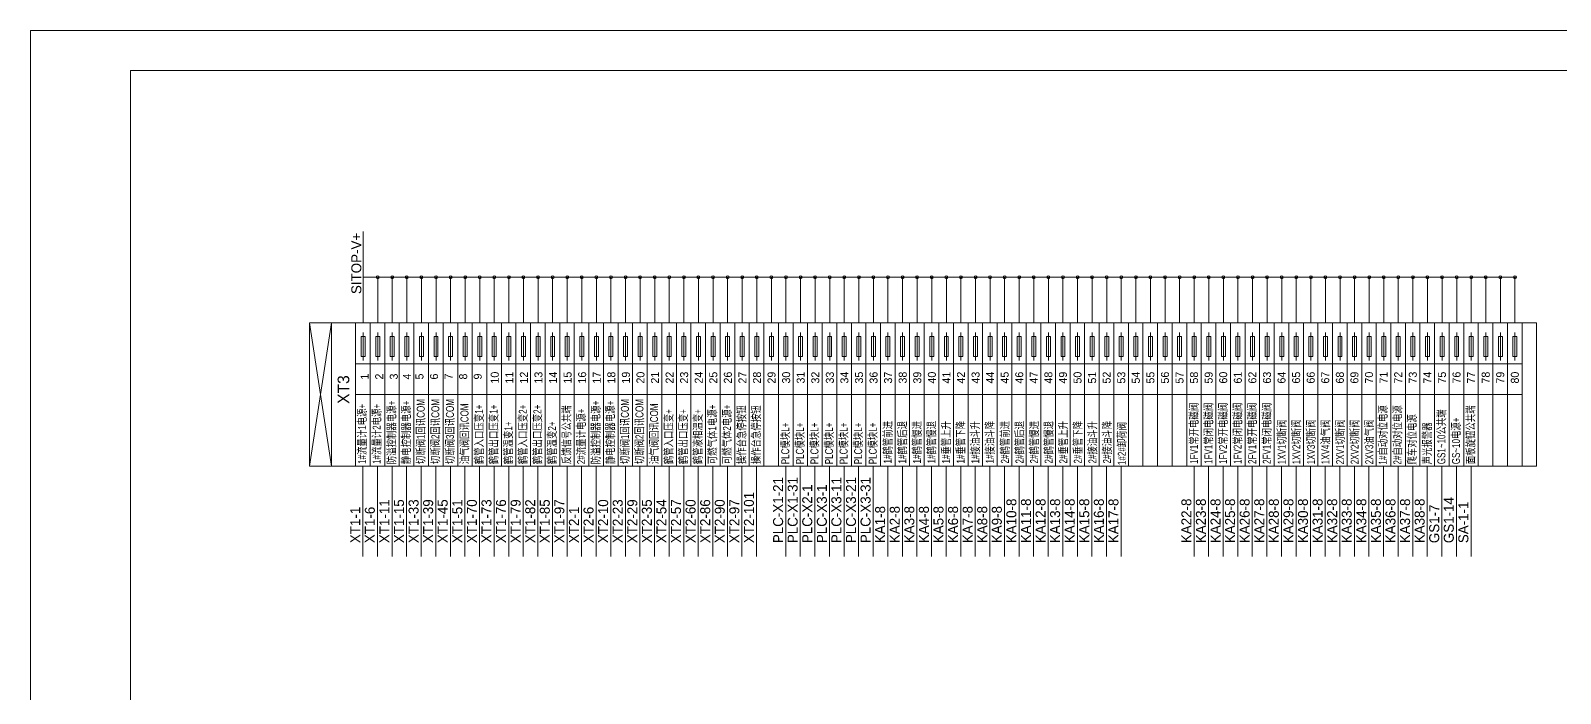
# Model space of a CAD drawing. Header units: millimetres. Extents: x 32626 to 72822, y 60047 to 123188.
# Drawn here: x 44413 to 47473, y 70609 to 71935 of the extents above; entities that cross this region are included whole.
import ezdxf
from ezdxf.enums import TextEntityAlignment as Align

# ---------------------------------------------------------------- set-up
doc = ezdxf.new("R2010")
doc.units = ezdxf.units.MM
doc.header["$LTSCALE"] = 10
for name, color, linetype, lineweight in [('1轮廓实线层', 7, 'Continuous', 18), ('2细线层', 4, 'Continuous', 18), ('图框层', 7, 'Continuous', 18)]:
    doc.layers.add(name, color=color, linetype=linetype, lineweight=lineweight)
doc.styles.add('样式 1', font='SIMYOU.TTF', dxfattribs={"width": 0.75})

msp = doc.modelspace()

# ---------------------------------------------------------------- linework, layer by layer
at = {"layer": '1轮廓实线层'}
for p, q in [((45078.1, 71350.2), (45078.1, 71532.8)), ((45078.1, 71441.5), (46069.5, 71441.5)), ((45107.2, 71350.2), (45107.2, 71441.5)), ((45136.4, 71350.2), (45136.4, 71441.5)), ((45165.5, 71350.2), (45165.5, 71441.5)), ((45194.7, 71350.2), (45194.7, 71441.5)), ((45223.9, 71350.2), (45223.9, 71441.5)), ((45253, 71350.2), (45253, 71441.5)), ((45282.2, 71350.2), (45282.2, 71441.5)), ((45311.3, 71350.2), (45311.3, 71441.5)), ((45340.5, 71350.2), (45340.5, 71441.5)), ((45369.7, 71350.2), (45369.7, 71441.5)), ((45398.8, 71350.2), (45398.8, 71441.5)), ((45428, 71350.2), (45428, 71441.5)), ((45457.1, 71350.2), (45457.1, 71441.5)), ((45486.3, 71350.2), (45486.3, 71441.5)), ((45515.5, 71350.2), (45515.5, 71441.5)), ((45544.6, 71350.2), (45544.6, 71441.5)), ((45573.8, 71350.2), (45573.8, 71441.5)), ((45602.9, 71350.2), (45602.9, 71441.5)), ((45632.1, 71350.2), (45632.1, 71441.5)), ((45661.3, 71350.2), (45661.3, 71441.5)), ((45690.4, 71350.2), (45690.4, 71441.5)), ((45719.6, 71350.2), (45719.6, 71441.5)), ((45748.7, 71350.2), (45748.7, 71441.5)), ((45777.9, 71350.2), (45777.9, 71441.5)), ((45807.1, 71350.2), (45807.1, 71441.5)), ((45836.2, 71350.2), (45836.2, 71441.5)), ((45865.4, 71350.2), (45865.4, 71441.5)), ((45894.5, 71350.2), (45894.5, 71441.5)), ((45923.7, 71350.2), (45923.7, 71441.5)), ((45952.9, 71350.2), (45952.9, 71441.5)), ((45982, 71350.2), (45982, 71441.5)), ((46011.2, 71350.2), (46011.2, 71441.5)), ((46040.3, 71350.2), (46040.3, 71441.5)), ((46069.5, 71350.2), (46069.5, 71441.5)), ((46069.5, 71441.5), (47060.9, 71441.5)), ((46098.7, 71350.2), (46098.7, 71441.5)), ((46127.8, 71350.2), (46127.8, 71441.5)), ((46157, 71350.2), (46157, 71441.5)), ((46186.1, 71350.2), (46186.1, 71441.5)), ((46215.3, 71350.2), (46215.3, 71441.5)), ((46244.5, 71350.2), (46244.5, 71441.5)), ((46273.6, 71350.2), (46273.6, 71441.5)), ((46302.8, 71350.2), (46302.8, 71441.5)), ((46331.9, 71350.2), (46331.9, 71441.5)), ((46361.1, 71350.2), (46361.1, 71441.5)), ((46390.3, 71350.2), (46390.3, 71441.5)), ((46419.4, 71350.2), (46419.4, 71441.5)), ((46448.6, 71350.2), (46448.6, 71441.5)), ((46477.7, 71350.2), (46477.7, 71441.5)), ((46506.9, 71350.2), (46506.9, 71441.5)), ((46536.1, 71350.2), (46536.1, 71441.5)), ((46565.2, 71350.2), (46565.2, 71441.5)), ((46594.4, 71350.2), (46594.4, 71441.5)), ((46623.5, 71350.2), (46623.5, 71441.5)), ((46652.7, 71350.2), (46652.7, 71441.5)), ((46681.9, 71350.2), (46681.9, 71441.5)), ((46711, 71350.2), (46711, 71441.5)), ((46740.2, 71350.2), (46740.2, 71441.5)), ((46769.3, 71350.2), (46769.3, 71441.5)), ((46798.5, 71350.2), (46798.5, 71441.5)), ((46827.7, 71350.2), (46827.7, 71441.5)), ((46856.8, 71350.2), (46856.8, 71441.5)), ((46886, 71350.2), (46886, 71441.5)), ((46915.1, 71350.2), (46915.1, 71441.5)), ((46944.3, 71350.2), (46944.3, 71441.5)), ((46973.5, 71350.2), (46973.5, 71441.5)), ((47002.6, 71350.2), (47002.6, 71441.5)), ((47031.8, 71350.2), (47031.8, 71441.5)), ((47060.9, 71350.2), (47060.9, 71441.5)), ((47060.9, 71441.5), (47384.7, 71441.5)), ((47090.1, 71350.2), (47090.1, 71441.5)), ((47119.3, 71350.2), (47119.3, 71441.5)), ((47148.4, 71350.2), (47148.4, 71441.5)), ((47177.6, 71350.2), (47177.6, 71441.5)), ((47206.7, 71350.2), (47206.7, 71441.5)), ((47235.9, 71350.2), (47235.9, 71441.5)), ((47265.1, 71350.2), (47265.1, 71441.5)), ((47294.2, 71350.2), (47294.2, 71441.5)), ((47323.4, 71350.2), (47323.4, 71441.5)), ((47352.5, 71350.2), (47352.5, 71441.5)), ((47381.7, 71350.2), (47381.7, 71441.5)), ((44971, 71350.2), (45014.7, 71063.2)), ((44971, 71063.2), (45014.7, 71350.2)), ((45014.7, 71063.2), (45014.7, 71350.2)), ((45014.7, 71350.2), (47425, 71350.2)), ((45063.1, 71350.2), (45063.1, 71063.2)), ((45092.2, 71350.2), (45092.2, 71063.2)), ((45121.4, 71350.2), (45121.4, 71063.2)), ((45150.5, 71350.2), (45150.5, 71063.2)), ((45179.7, 71350.2), (45179.7, 71063.2)), ((45208.9, 71350.2), (45208.9, 71063.2)), ((45238, 71350.2), (45238, 71063.2)), ((45267.2, 71350.2), (45267.2, 71063.2)), ((45296.3, 71350.2), (45296.3, 71063.2)), ((45325.5, 71350.2), (45325.5, 71063.2)), ((45354.7, 71350.2), (45354.7, 71063.2)), ((45383.8, 71350.2), (45383.8, 71063.2)), ((45413, 71350.2), (45413, 71063.2)), ((45442.1, 71350.2), (45442.1, 71063.2)), ((45471.3, 71350.2), (45471.3, 71063.2)), ((45500.5, 71350.2), (45500.5, 71063.2)), ((45529.6, 71350.2), (45529.6, 71063.2)), ((45558.8, 71350.2), (45558.8, 71063.2)), ((45587.9, 71350.2), (45587.9, 71063.2)), ((45617.1, 71350.2), (45617.1, 71063.2)), ((45646.3, 71350.2), (45646.3, 71063.2)), ((45675.4, 71350.2), (45675.4, 71063.2)), ((45704.6, 71350.2), (45704.6, 71063.2)), ((45733.7, 71350.2), (45733.7, 71063.2)), ((45762.9, 71350.2), (45762.9, 71063.2)), ((45792.1, 71350.2), (45792.1, 71063.2)), ((45821.2, 71350.2), (45821.2, 71063.2)), ((45850.4, 71350.2), (45850.4, 71063.2)), ((45879.5, 71350.2), (45879.5, 71063.2)), ((45908.7, 71350.2), (45908.7, 71063.2)), ((45937.9, 71350.2), (45937.9, 71063.2)), ((45967, 71350.2), (45967, 71063.2)), ((45996.2, 71350.2), (45996.2, 71063.2)), ((46025.3, 71350.2), (46025.3, 71063.2)), ((46054.5, 71350.2), (46054.5, 71063.2)), ((46083.7, 71350.2), (46083.7, 71063.2)), ((46112.8, 71350.2), (46112.8, 71063.2)), ((46142, 71350.2), (46142, 71063.2)), ((46171.1, 71350.2), (46171.1, 71063.2)), ((46200.3, 71350.2), (46200.3, 71063.2)), ((46229.5, 71350.2), (46229.5, 71063.2)), ((46258.6, 71350.2), (46258.6, 71063.2)), ((46287.8, 71350.2), (46287.8, 71063.2)), ((46316.9, 71350.2), (46316.9, 71063.2)), ((46346.1, 71350.2), (46346.1, 71063.2)), ((46375.3, 71350.2), (46375.3, 71063.2)), ((46404.4, 71350.2), (46404.4, 71063.2)), ((46433.6, 71350.2), (46433.6, 71063.2)), ((46462.7, 71350.2), (46462.7, 71063.2)), ((46491.9, 71350.2), (46491.9, 71063.2)), ((46521.1, 71350.2), (46521.1, 71063.2)), ((46550.2, 71350.2), (46550.2, 71063.2)), ((46579.4, 71350.2), (46579.4, 71063.2)), ((46608.5, 71350.2), (46608.5, 71063.2)), ((46637.7, 71350.2), (46637.7, 71063.2)), ((46666.9, 71350.2), (46666.9, 71063.2)), ((46696, 71350.2), (46696, 71063.2)), ((46725.2, 71350.2), (46725.2, 71063.2)), ((46754.3, 71350.2), (46754.3, 71063.2)), ((46783.5, 71350.2), (46783.5, 71063.2)), ((46812.7, 71350.2), (46812.7, 71063.2)), ((46841.8, 71350.2), (46841.8, 71063.2)), ((46871, 71350.2), (46871, 71063.2)), ((46900.1, 71350.2), (46900.1, 71063.2)), ((46929.3, 71350.2), (46929.3, 71063.2)), ((46958.5, 71350.2), (46958.5, 71063.2)), ((46987.6, 71350.2), (46987.6, 71063.2)), ((47016.8, 71350.2), (47016.8, 71063.2)), ((47045.9, 71350.2), (47045.9, 71063.2)), ((47075.1, 71350.2), (47075.1, 71063.2)), ((47104.3, 71350.2), (47104.3, 71063.2)), ((47133.4, 71350.2), (47133.4, 71063.2)), ((47162.6, 71350.2), (47162.6, 71063.2)), ((47191.7, 71350.2), (47191.7, 71063.2)), ((47220.9, 71350.2), (47220.9, 71063.2)), ((47250.1, 71350.2), (47250.1, 71063.2)), ((47279.2, 71350.2), (47279.2, 71063.2)), ((47308.4, 71350.2), (47308.4, 71063.2)), ((47337.5, 71350.2), (47337.5, 71063.2)), ((47366.7, 71350.2), (47366.7, 71063.2)), ((47395.9, 71350.2), (47395.9, 71063.2)), ((47425, 71350.2), (47425, 71063.2)), ((45078.1, 71274.9), (45078.1, 71330.8)), ((45107.2, 71274.9), (45107.2, 71330.8)), ((45136.4, 71274.9), (45136.4, 71330.8)), ((45165.5, 71274.9), (45165.5, 71330.8)), ((45194.7, 71274.9), (45194.7, 71330.8)), ((45223.9, 71274.9), (45223.9, 71330.8)), ((45253, 71274.9), (45253, 71330.8)), ((45282.2, 71274.9), (45282.2, 71330.8)), ((45311.3, 71274.9), (45311.3, 71330.8)), ((45340.5, 71274.9), (45340.5, 71330.8)), ((45369.7, 71274.9), (45369.7, 71330.8)), ((45398.8, 71274.9), (45398.8, 71330.8)), ((45428, 71274.9), (45428, 71330.8)), ((45457.1, 71274.9), (45457.1, 71330.8)), ((45486.3, 71274.9), (45486.3, 71330.8)), ((45515.5, 71274.9), (45515.5, 71330.8)), ((45544.6, 71274.9), (45544.6, 71330.8)), ((45573.8, 71274.9), (45573.8, 71330.8)), ((45602.9, 71274.9), (45602.9, 71330.8)), ((45632.1, 71274.9), (45632.1, 71330.8)), ((45661.3, 71274.9), (45661.3, 71330.8)), ((45690.4, 71274.9), (45690.4, 71330.8)), ((45719.6, 71274.9), (45719.6, 71330.8)), ((45748.7, 71274.9), (45748.7, 71330.8)), ((45777.9, 71274.9), (45777.9, 71330.8)), ((45807.1, 71274.9), (45807.1, 71330.8)), ((45836.2, 71274.9), (45836.2, 71330.8)), ((45865.4, 71274.9), (45865.4, 71330.8)), ((45894.5, 71274.9), (45894.5, 71330.8)), ((45923.7, 71274.9), (45923.7, 71330.8)), ((45952.9, 71274.9), (45952.9, 71330.8)), ((45982, 71274.9), (45982, 71330.8)), ((46011.2, 71274.9), (46011.2, 71330.8)), ((46040.3, 71274.9), (46040.3, 71330.8)), ((46069.5, 71274.9), (46069.5, 71330.8)), ((46098.7, 71274.9), (46098.7, 71330.8)), ((46127.8, 71274.9), (46127.8, 71330.8)), ((46157, 71274.9), (46157, 71330.8)), ((46186.1, 71274.9), (46186.1, 71330.8)), ((46215.3, 71274.9), (46215.3, 71330.8)), ((46244.5, 71274.9), (46244.5, 71330.8)), ((46273.6, 71274.9), (46273.6, 71330.8)), ((46302.8, 71274.9), (46302.8, 71330.8)), ((46331.9, 71274.9), (46331.9, 71330.8)), ((46361.1, 71274.9), (46361.1, 71330.8)), ((46390.3, 71274.9), (46390.3, 71330.8)), ((46419.4, 71274.9), (46419.4, 71330.8)), ((46448.6, 71274.9), (46448.6, 71330.8)), ((46477.7, 71274.9), (46477.7, 71330.8)), ((46506.9, 71274.9), (46506.9, 71330.8)), ((46536.1, 71274.9), (46536.1, 71330.8)), ((46565.2, 71274.9), (46565.2, 71330.8)), ((46594.4, 71274.9), (46594.4, 71330.8)), ((46623.5, 71274.9), (46623.5, 71330.8)), ((46652.7, 71274.9), (46652.7, 71330.8)), ((46681.9, 71274.9), (46681.9, 71330.8)), ((46711, 71274.9), (46711, 71330.8)), ((46740.2, 71274.9), (46740.2, 71330.8)), ((46769.3, 71274.9), (46769.3, 71330.8)), ((46798.5, 71274.9), (46798.5, 71330.8)), ((46827.7, 71274.9), (46827.7, 71330.8)), ((46856.8, 71274.9), (46856.8, 71330.8)), ((46886, 71274.9), (46886, 71330.8)), ((46915.1, 71274.9), (46915.1, 71330.8)), ((46944.3, 71274.9), (46944.3, 71330.8)), ((46973.5, 71274.9), (46973.5, 71330.8)), ((47002.6, 71274.9), (47002.6, 71330.8)), ((47031.8, 71274.9), (47031.8, 71330.8)), ((47060.9, 71274.9), (47060.9, 71330.8)), ((47090.1, 71274.9), (47090.1, 71330.8)), ((47119.3, 71274.9), (47119.3, 71330.8)), ((47148.4, 71274.9), (47148.4, 71330.8)), ((47177.6, 71274.9), (47177.6, 71330.8)), ((47206.7, 71274.9), (47206.7, 71330.8)), ((47235.9, 71274.9), (47235.9, 71330.8)), ((47265.1, 71274.9), (47265.1, 71330.8)), ((47294.2, 71274.9), (47294.2, 71330.8)), ((47323.4, 71274.9), (47323.4, 71330.8)), ((47352.5, 71274.9), (47352.5, 71330.8)), ((47381.7, 71274.9), (47381.7, 71330.8)), ((44971, 71296.5), (44971, 71063.2)), ((44971, 71296.5), (44971, 71063.2)), ((44971, 71296.5), (44971, 71063.2)), ((44971, 71296.5), (44971, 71063.2)), ((44971, 71296.5), (44971, 71063.2)), ((44971, 71296.5), (44971, 71063.2)), ((44971, 71296.5), (44971, 71063.2)), ((44971, 71296.5), (44971, 71063.2)), ((44971, 71296.5), (44971, 71063.2)), ((44971, 71296.5), (44971, 71063.2)), ((45014.7, 71296.5), (45014.7, 71063.2)), ((45014.7, 71296.5), (45014.7, 71063.2)), ((47395.9, 71268.1), (45063.1, 71268.1)), ((45063.1, 71206.7), (47395.9, 71206.7)), ((47425, 71063.2), (45014.7, 71063.2)), ((45077.6, 71063.2), (45077.6, 70882.7)), ((45106.8, 71063.2), (45106.8, 70882.7)), ((45136, 71063.2), (45136, 70882.7)), ((45165.1, 71063.2), (45165.1, 70882.7)), ((45194.3, 71063.2), (45194.3, 70882.7)), ((45223.4, 71063.2), (45223.4, 70882.7)), ((45252.6, 71063.2), (45252.6, 70882.7)), ((45281.8, 71063.2), (45281.8, 70882.7)), ((45310.9, 71063.2), (45310.9, 70882.7)), ((45340.1, 71063.2), (45340.1, 70882.7)), ((45369.2, 71063.2), (45369.2, 70882.7)), ((45398.4, 71063.2), (45398.4, 70882.7)), ((45427.6, 71063.2), (45427.6, 70882.7)), ((45456.7, 71063.2), (45456.7, 70882.7)), ((45485.9, 71063.2), (45485.9, 70882.7)), ((45515, 71063.2), (45515, 70882.7)), ((45544.2, 71063.2), (45544.2, 70882.7)), ((45573.4, 71063.2), (45573.4, 70882.7)), ((45602.5, 71063.2), (45602.5, 70882.7)), ((45631.7, 71063.2), (45631.7, 70882.7)), ((45660.8, 71063.2), (45660.8, 70882.7)), ((45690, 71063.2), (45690, 70882.7)), ((45719.2, 71063.2), (45719.2, 70882.7)), ((45748.3, 71063.2), (45748.3, 70882.7)), ((45777.5, 71063.2), (45777.5, 70882.7)), ((45806.6, 71063.2), (45806.6, 70882.7)), ((45835.8, 71063.2), (45835.8, 70882.7)), ((45865, 71063.2), (45865, 70882.7)), ((45923.3, 71063.2), (45923.3, 70882.7)), ((45952.4, 71063.2), (45952.4, 70882.7)), ((45981.6, 71063.2), (45981.6, 70882.7)), ((46010.8, 71063.2), (46010.8, 70882.7)), ((46039.9, 71063.2), (46039.9, 70882.7)), ((46069.1, 71063.2), (46069.1, 70882.7)), ((46098.2, 71063.2), (46098.2, 70882.7)), ((46127.4, 71063.2), (46127.4, 70882.7)), ((46156.6, 71063.2), (46156.6, 70882.7)), ((46185.7, 71063.2), (46185.7, 70882.7)), ((46214.9, 71063.2), (46214.9, 70882.7)), ((46244, 71063.2), (46244, 70882.7)), ((46273.2, 71063.2), (46273.2, 70882.7)), ((46302.4, 71063.2), (46302.4, 70882.7)), ((46331.5, 71063.2), (46331.5, 70882.7)), ((46360.7, 71063.2), (46360.7, 70882.7)), ((46389.8, 71063.2), (46389.8, 70882.7)), ((46419, 71063.2), (46419, 70882.7)), ((46448.2, 71063.2), (46448.2, 70882.7)), ((46477.3, 71063.2), (46477.3, 70882.7)), ((46506.5, 71063.2), (46506.5, 70882.7)), ((46535.6, 71063.2), (46535.6, 70882.7)), ((46564.8, 71063.2), (46564.8, 70882.7)), ((46594, 71063.2), (46594, 70882.7)), ((46739.8, 71063.2), (46739.8, 70882.7)), ((46768.9, 71063.2), (46768.9, 70882.7)), ((46798.1, 71063.2), (46798.1, 70882.7)), ((46827.2, 71063.2), (46827.2, 70882.7)), ((46856.4, 71063.2), (46856.4, 70882.7)), ((46885.6, 71063.2), (46885.6, 70882.7)), ((46914.7, 71063.2), (46914.7, 70882.7)), ((46943.9, 71063.2), (46943.9, 70882.7)), ((46973, 71063.2), (46973, 70882.7)), ((47002.2, 71063.2), (47002.2, 70882.7)), ((47031.4, 71063.2), (47031.4, 70882.7)), ((47060.5, 71063.2), (47060.5, 70882.7)), ((47089.7, 71063.2), (47089.7, 70882.7)), ((47118.8, 71063.2), (47118.8, 70882.7)), ((47148, 71063.2), (47148, 70882.7)), ((47177.2, 71063.2), (47177.2, 70882.7)), ((47206.3, 71063.2), (47206.3, 70882.7)), ((47235.5, 71063.2), (47235.5, 70882.7)), ((47264.6, 71063.2), (47264.6, 70882.7)), ((47293.8, 71063.2), (47293.8, 70882.7))]:
    msp.add_line(p, q, dxfattribs=at)
for points in [[(44971, 71063.2), (44971, 71350.2), (45014.7, 71350.2), (45014.7, 71063.2)], [(45074.1, 71282.6), (45074.1, 71323), (45082, 71323), (45082, 71282.6)], [(45103.2, 71282.6), (45103.2, 71323), (45111.2, 71323), (45111.2, 71282.6)], [(45132.4, 71282.6), (45132.4, 71323), (45140.3, 71323), (45140.3, 71282.6)], [(45161.6, 71282.6), (45161.6, 71323), (45169.5, 71323), (45169.5, 71282.6)], [(45190.7, 71282.6), (45190.7, 71323), (45198.7, 71323), (45198.7, 71282.6)], [(45219.9, 71282.6), (45219.9, 71323), (45227.8, 71323), (45227.8, 71282.6)], [(45249, 71282.6), (45249, 71323), (45257, 71323), (45257, 71282.6)], [(45278.2, 71282.6), (45278.2, 71323), (45286.1, 71323), (45286.1, 71282.6)], [(45307.4, 71282.6), (45307.4, 71323), (45315.3, 71323), (45315.3, 71282.6)], [(45336.5, 71282.6), (45336.5, 71323), (45344.5, 71323), (45344.5, 71282.6)], [(45365.7, 71282.6), (45365.7, 71323), (45373.6, 71323), (45373.6, 71282.6)], [(45394.8, 71282.6), (45394.8, 71323), (45402.8, 71323), (45402.8, 71282.6)], [(45424, 71282.6), (45424, 71323), (45431.9, 71323), (45431.9, 71282.6)], [(45453.2, 71282.6), (45453.2, 71323), (45461.1, 71323), (45461.1, 71282.6)], [(45482.3, 71282.6), (45482.3, 71323), (45490.3, 71323), (45490.3, 71282.6)], [(45511.5, 71282.6), (45511.5, 71323), (45519.4, 71323), (45519.4, 71282.6)], [(45540.6, 71282.6), (45540.6, 71323), (45548.6, 71323), (45548.6, 71282.6)], [(45569.8, 71282.6), (45569.8, 71323), (45577.7, 71323), (45577.7, 71282.6)], [(45599, 71282.6), (45599, 71323), (45606.9, 71323), (45606.9, 71282.6)], [(45628.1, 71282.6), (45628.1, 71323), (45636.1, 71323), (45636.1, 71282.6)], [(45657.3, 71282.6), (45657.3, 71323), (45665.2, 71323), (45665.2, 71282.6)], [(45686.4, 71282.6), (45686.4, 71323), (45694.4, 71323), (45694.4, 71282.6)], [(45715.6, 71282.6), (45715.6, 71323), (45723.5, 71323), (45723.5, 71282.6)], [(45744.8, 71282.6), (45744.8, 71323), (45752.7, 71323), (45752.7, 71282.6)], [(45773.9, 71282.6), (45773.9, 71323), (45781.9, 71323), (45781.9, 71282.6)], [(45803.1, 71282.6), (45803.1, 71323), (45811, 71323), (45811, 71282.6)], [(45832.2, 71282.6), (45832.2, 71323), (45840.2, 71323), (45840.2, 71282.6)], [(45861.4, 71282.6), (45861.4, 71323), (45869.3, 71323), (45869.3, 71282.6)], [(45890.6, 71282.6), (45890.6, 71323), (45898.5, 71323), (45898.5, 71282.6)], [(45919.7, 71282.6), (45919.7, 71323), (45927.7, 71323), (45927.7, 71282.6)], [(45948.9, 71282.6), (45948.9, 71323), (45956.8, 71323), (45956.8, 71282.6)], [(45978, 71282.6), (45978, 71323), (45986, 71323), (45986, 71282.6)], [(46007.2, 71282.6), (46007.2, 71323), (46015.1, 71323), (46015.1, 71282.6)], [(46036.4, 71282.6), (46036.4, 71323), (46044.3, 71323), (46044.3, 71282.6)], [(46065.5, 71282.6), (46065.5, 71323), (46073.5, 71323), (46073.5, 71282.6)], [(46094.7, 71282.6), (46094.7, 71323), (46102.6, 71323), (46102.6, 71282.6)], [(46123.8, 71282.6), (46123.8, 71323), (46131.8, 71323), (46131.8, 71282.6)], [(46153, 71282.6), (46153, 71323), (46160.9, 71323), (46160.9, 71282.6)], [(46182.2, 71282.6), (46182.2, 71323), (46190.1, 71323), (46190.1, 71282.6)], [(46211.3, 71282.6), (46211.3, 71323), (46219.3, 71323), (46219.3, 71282.6)], [(46240.5, 71282.6), (46240.5, 71323), (46248.4, 71323), (46248.4, 71282.6)], [(46269.6, 71282.6), (46269.6, 71323), (46277.6, 71323), (46277.6, 71282.6)], [(46298.8, 71282.6), (46298.8, 71323), (46306.7, 71323), (46306.7, 71282.6)], [(46328, 71282.6), (46328, 71323), (46335.9, 71323), (46335.9, 71282.6)], [(46357.1, 71282.6), (46357.1, 71323), (46365.1, 71323), (46365.1, 71282.6)], [(46386.3, 71282.6), (46386.3, 71323), (46394.2, 71323), (46394.2, 71282.6)], [(46415.4, 71282.6), (46415.4, 71323), (46423.4, 71323), (46423.4, 71282.6)], [(46444.6, 71282.6), (46444.6, 71323), (46452.5, 71323), (46452.5, 71282.6)], [(46473.8, 71282.6), (46473.8, 71323), (46481.7, 71323), (46481.7, 71282.6)], [(46502.9, 71282.6), (46502.9, 71323), (46510.9, 71323), (46510.9, 71282.6)], [(46532.1, 71282.6), (46532.1, 71323), (46540, 71323), (46540, 71282.6)], [(46561.2, 71282.6), (46561.2, 71323), (46569.2, 71323), (46569.2, 71282.6)], [(46590.4, 71282.6), (46590.4, 71323), (46598.3, 71323), (46598.3, 71282.6)], [(46619.6, 71282.6), (46619.6, 71323), (46627.5, 71323), (46627.5, 71282.6)], [(46648.7, 71282.6), (46648.7, 71323), (46656.7, 71323), (46656.7, 71282.6)], [(46677.9, 71282.6), (46677.9, 71323), (46685.8, 71323), (46685.8, 71282.6)], [(46707, 71282.6), (46707, 71323), (46715, 71323), (46715, 71282.6)], [(46736.2, 71282.6), (46736.2, 71323), (46744.1, 71323), (46744.1, 71282.6)], [(46765.4, 71282.6), (46765.4, 71323), (46773.3, 71323), (46773.3, 71282.6)], [(46794.5, 71282.6), (46794.5, 71323), (46802.5, 71323), (46802.5, 71282.6)], [(46823.7, 71282.6), (46823.7, 71323), (46831.6, 71323), (46831.6, 71282.6)], [(46852.8, 71282.6), (46852.8, 71323), (46860.8, 71323), (46860.8, 71282.6)], [(46882, 71282.6), (46882, 71323), (46889.9, 71323), (46889.9, 71282.6)], [(46911.2, 71282.6), (46911.2, 71323), (46919.1, 71323), (46919.1, 71282.6)], [(46940.3, 71282.6), (46940.3, 71323), (46948.3, 71323), (46948.3, 71282.6)], [(46969.5, 71282.6), (46969.5, 71323), (46977.4, 71323), (46977.4, 71282.6)], [(46998.6, 71282.6), (46998.6, 71323), (47006.6, 71323), (47006.6, 71282.6)], [(47027.8, 71282.6), (47027.8, 71323), (47035.7, 71323), (47035.7, 71282.6)], [(47057, 71282.6), (47057, 71323), (47064.9, 71323), (47064.9, 71282.6)], [(47086.1, 71282.6), (47086.1, 71323), (47094.1, 71323), (47094.1, 71282.6)], [(47115.3, 71282.6), (47115.3, 71323), (47123.2, 71323), (47123.2, 71282.6)], [(47144.4, 71282.6), (47144.4, 71323), (47152.4, 71323), (47152.4, 71282.6)], [(47173.6, 71282.6), (47173.6, 71323), (47181.5, 71323), (47181.5, 71282.6)], [(47202.8, 71282.6), (47202.8, 71323), (47210.7, 71323), (47210.7, 71282.6)], [(47231.9, 71282.6), (47231.9, 71323), (47239.9, 71323), (47239.9, 71282.6)], [(47261.1, 71282.6), (47261.1, 71323), (47269, 71323), (47269, 71282.6)], [(47290.2, 71282.6), (47290.2, 71323), (47298.2, 71323), (47298.2, 71282.6)], [(47319.4, 71282.6), (47319.4, 71323), (47327.3, 71323), (47327.3, 71282.6)], [(47348.6, 71282.6), (47348.6, 71323), (47356.5, 71323), (47356.5, 71282.6)], [(47377.7, 71282.6), (47377.7, 71323), (47385.7, 71323), (47385.7, 71282.6)]]:
    msp.add_lwpolyline(points, close=True, dxfattribs=at)
for centre in [(45107.2, 71441.5), (45136.4, 71441.5), (45165.5, 71441.5), (45194.7, 71441.5), (45223.9, 71441.5), (45253, 71441.5), (45282.2, 71441.5), (45311.3, 71441.5), (45340.5, 71441.5), (45369.7, 71441.5), (45398.8, 71441.5), (45428, 71441.5), (45457.1, 71441.5), (45486.3, 71441.5), (45515.5, 71441.5), (45544.6, 71441.5), (45573.8, 71441.5), (45602.9, 71441.5), (45632.1, 71441.5), (45661.3, 71441.5), (45690.4, 71441.5), (45719.6, 71441.5), (45748.7, 71441.5), (45777.9, 71441.5), (45807.1, 71441.5), (45836.2, 71441.5), (45865.4, 71441.5), (45894.5, 71441.5), (45923.7, 71441.5), (45952.9, 71441.5), (45982, 71441.5), (46011.2, 71441.5), (46040.3, 71441.5), (46069.5, 71441.5), (46098.7, 71441.5), (46127.8, 71441.5), (46157, 71441.5), (46186.1, 71441.5), (46215.3, 71441.5), (46244.5, 71441.5), (46273.6, 71441.5), (46302.8, 71441.5), (46331.9, 71441.5), (46361.1, 71441.5), (46390.3, 71441.5), (46419.4, 71441.5), (46448.6, 71441.5), (46477.7, 71441.5), (46506.9, 71441.5), (46536.1, 71441.5), (46565.2, 71441.5), (46594.4, 71441.5), (46623.5, 71441.5), (46652.7, 71441.5), (46681.9, 71441.5), (46711, 71441.5), (46740.2, 71441.5), (46769.3, 71441.5), (46798.5, 71441.5), (46827.7, 71441.5), (46856.8, 71441.5), (46886, 71441.5), (46915.1, 71441.5), (46944.3, 71441.5), (46973.5, 71441.5), (47002.6, 71441.5), (47031.8, 71441.5), (47060.9, 71441.5), (47090.1, 71441.5), (47119.3, 71441.5), (47148.4, 71441.5), (47177.6, 71441.5), (47206.7, 71441.5), (47235.9, 71441.5), (47265.1, 71441.5), (47294.2, 71441.5), (47323.4, 71441.5), (47352.5, 71441.5), (47381.7, 71441.5)]:
    msp.add_circle(centre, 3, dxfattribs=at)
at = {"layer": '2细线层'}
for p in [(44413.1, 68574.8), (49165.1, 71934.8)]:
    msp.add_line(p, (44413.1, 71934.8), dxfattribs=at)
at = {"layer": '图框层'}
for p in [(44613.1, 68654.8), (49085.1, 71854.8)]:
    msp.add_line(p, (44613.1, 71854.8), dxfattribs=at)

# ---------------------------------------------------------------- texts
at = {"layer": '1轮廓实线层', "style": '样式 1'}
for s, height, p in [('SITOP-V+', 20, (45074.5, 71407.7)), ('1', 16, (45089.1, 71236.8)), ('2', 16, (45118.3, 71236.8)), ('3', 16, (45147.4, 71236.8)), ('4', 16, (45173.8, 71236.8)), ('5', 16, (45198.8, 71236.8)), ('6', 16, (45227.9, 71236.8)), ('7', 16, (45257.1, 71236.8)), ('8', 16, (45286.2, 71236.8)), ('9', 16, (45315.3, 71236.8)), ('10', 16, (45349.3, 71228.7)), ('11', 16, (45378.5, 71228.7)), ('12', 16, (45407.6, 71228.7)), ('13', 16, (45436.7, 71228.7)), ('14', 16, (45465.9, 71228.7)), ('15', 16, (45495, 71228.7)), ('16', 16, (45524.1, 71228.7)), ('17', 16, (45553.3, 71228.7)), ('18', 16, (45582.4, 71228.7)), ('19', 16, (45611.6, 71228.7)), ('20', 16, (45640.7, 71228.7)), ('21', 16, (45669.8, 71228.7)), ('22', 16, (45699, 71228.7)), ('23', 16, (45728.1, 71228.7)), ('24', 16, (45757.3, 71228.7)), ('25', 16, (45786.4, 71228.7)), ('26', 16, (45815.5, 71228.7)), ('27', 16, (45844.7, 71228.7)), ('28', 16, (45873.8, 71228.7)), ('29', 16, (45902.9, 71228.7)), ('30', 16, (45932.1, 71228.7)), ('31', 16, (45961.2, 71228.7)), ('32', 16, (45990.4, 71228.7)), ('33', 16, (46019.5, 71228.7)), ('34', 16, (46048.6, 71228.7)), ('35', 16, (46077.8, 71228.7)), ('36', 16, (46106.9, 71228.7)), ('37', 16, (46136, 71228.7)), ('38', 16, (46165.2, 71228.7)), ('39', 16, (46194.3, 71228.7)), ('40', 16, (46223.5, 71228.7)), ('41', 16, (46252.6, 71228.7)), ('42', 16, (46281.7, 71228.7)), ('43', 16, (46310.9, 71228.7)), ('44', 16, (46340, 71228.7)), ('45', 16, (46369.1, 71228.7)), ('46', 16, (46398.3, 71228.7)), ('47', 16, (46427.4, 71228.7)), ('48', 16, (46456.6, 71228.7)), ('49', 16, (46485.7, 71228.7)), ('50', 16, (46514.8, 71228.7)), ('51', 16, (46544, 71228.7)), ('52', 16, (46573.1, 71228.7)), ('53', 16, (46602.3, 71228.7)), ('54', 16, (46631.4, 71228.7)), ('55', 16, (46660.5, 71228.7)), ('56', 16, (46689.7, 71228.7)), ('57', 16, (46718.8, 71228.7)), ('58', 16, (46747.9, 71228.7)), ('59', 16, (46777.1, 71228.7)), ('60', 16, (46806.2, 71228.7)), ('61', 16, (46835.4, 71228.7)), ('62', 16, (46864.5, 71228.7)), ('63', 16, (46893.7, 71228.7)), ('64', 16, (46922.8, 71228.7)), ('65', 16, (46952, 71228.7)), ('66', 16, (46981.2, 71228.7)), ('67', 16, (47010.3, 71228.7)), ('68', 16, (47039.5, 71228.7)), ('69', 16, (47068.6, 71228.7)), ('70', 16, (47097.8, 71228.7)), ('71', 16, (47127, 71228.7)), ('72', 16, (47156.1, 71228.7)), ('73', 16, (47185.3, 71228.7)), ('74', 16, (47214.4, 71228.7)), ('75', 16, (47243.6, 71228.7)), ('76', 16, (47272.8, 71228.7)), ('77', 16, (47301.9, 71228.7)), ('78', 16, (47331.1, 71228.7)), ('79', 16, (47360.2, 71228.7)), ('80', 16, (47389.4, 71228.7)), ('XT2-101', 20, (45859.7, 70909.5)), ('PLC-X1-21', 20, (45918, 70909.5)), ('PLC-X1-31', 20, (45947.1, 70909.5)), ('PLC-X2-1', 20, (45976.3, 70909.5)), ('PLC-X3-1', 20, (46005.5, 70909.5)), ('PLC-X3-11', 20, (46034.6, 70909.5)), ('PLC-X3-21', 20, (46063.8, 70909.5)), ('PLC-X3-31', 20, (46092.9, 70909.5)), ('XT1-1', 20, (45072.3, 70909.5)), ('XT1-6', 20, (45101.5, 70909.5)), ('XT1-11', 20, (45130.7, 70909.5)), ('XT1-15', 20, (45159.8, 70909.5)), ('XT1-33', 20, (45189, 70909.5)), ('XT1-39', 20, (45218.1, 70909.5)), ('XT1-45', 20, (45247.3, 70909.5)), ('XT1-51', 20, (45276.5, 70909.5)), ('XT1-70', 20, (45305.6, 70909.5)), ('XT1-73', 20, (45334.8, 70909.5)), ('XT1-76', 20, (45363.9, 70909.5)), ('XT1-79', 20, (45393.1, 70909.5)), ('XT1-82', 20, (45422.3, 70909.5)), ('XT1-85', 20, (45451.4, 70909.5)), ('XT1-97', 20, (45480.6, 70909.5)), ('XT2-1', 20, (45509.7, 70909.5)), ('XT2-6', 20, (45538.9, 70909.5)), ('XT2-10', 20, (45568.1, 70909.5)), ('XT2-23', 20, (45597.2, 70909.5)), ('XT2-29', 20, (45626.4, 70909.5)), ('XT2-35', 20, (45655.5, 70909.5)), ('XT2-54', 20, (45684.7, 70909.5)), ('XT2-57', 20, (45713.9, 70909.5)), ('XT2-60', 20, (45743, 70909.5)), ('XT2-86', 20, (45772.2, 70909.5)), ('XT2-90', 20, (45801.3, 70909.5)), ('XT2-97', 20, (45830.5, 70909.5)), ('KA1-8', 20, (46122.1, 70909.5)), ('KA2-8', 20, (46151.3, 70909.5)), ('KA3-8', 20, (46180.4, 70909.5)), ('KA4-8', 20, (46209.6, 70909.5)), ('KA5-8', 20, (46238.7, 70909.5)), ('KA6-8', 20, (46267.9, 70909.5)), ('KA7-8', 20, (46297.1, 70909.5)), ('KA8-8', 20, (46326.2, 70909.5)), ('KA9-8', 20, (46355.4, 70909.5)), ('KA10-8', 20, (46384.5, 70909.5)), ('KA11-8', 20, (46413.7, 70909.5)), ('KA12-8', 20, (46442.9, 70909.5)), ('KA13-8', 20, (46472, 70909.5)), ('KA14-8', 20, (46501.2, 70909.5)), ('KA15-8', 20, (46530.3, 70909.5)), ('KA16-8', 20, (46559.5, 70909.5)), ('KA17-8', 20, (46588.7, 70909.5)), ('KA22-8', 20, (46734.5, 70909.5)), ('KA23-8', 20, (46763.6, 70909.5)), ('KA24-8', 20, (46792.8, 70909.5)), ('KA25-8', 20, (46821.9, 70909.5)), ('KA26-8', 20, (46851.1, 70909.5)), ('KA27-8', 20, (46880.3, 70909.5)), ('KA28-8', 20, (46909.4, 70909.5)), ('KA29-8', 20, (46938.6, 70909.5)), ('KA30-8', 20, (46967.7, 70909.5)), ('KA31-8', 20, (46996.9, 70909.5)), ('KA32-8', 20, (47026.1, 70909.5)), ('KA33-8', 20, (47055.2, 70909.5)), ('KA34-8', 20, (47084.4, 70909.5)), ('KA35-8', 20, (47113.5, 70909.5)), ('KA36-8', 20, (47142.7, 70909.5)), ('KA37-8', 20, (47171.9, 70909.5)), ('KA38-8', 20, (47201, 70909.5)), ('GS1-7', 20, (47230.2, 70909.5)), ('GS1-14', 20, (47259.3, 70909.5)), ('SA-1-1', 20, (47288.5, 70909.5))]:
    msp.add_text(s, height=height, rotation=90, dxfattribs=at).set_placement(p)
msp.add_text('XT3', height=23.33, rotation=90, dxfattribs=at).set_placement((45050.4, 71216.7), align=Align.CENTER)
at = {"layer": '1轮廓实线层', "style": '样式 1', "width": 0.75}
for s, p in [('切断阀1回讯COM', (45201.3, 71067.4)), ('切断阀2回讯COM', (45230.5, 71067.4)), ('切断阀3回讯COM', (45259.7, 71067.4)), ('切断阀1回讯COM', (45609.6, 71067.4)), ('切断阀2回讯COM', (45638.7, 71067.4)), ('1#流量计1电源+', (45084, 71068)), ('1#流量计2电源+', (45113.1, 71068)), ('防溢控制器电源+', (45143, 71067.4)), ('静电控制器电源+', (45172.2, 71067.4)), ('油气阀回讯COM', (45288.8, 71067.4)), ('鹤管入口压变1+', (45318, 71067.4)), ('鹤管出口压变1+', (45347.1, 71067.4)), ('鹤管入口压变2+', (45405.5, 71067.4)), ('鹤管出口压变2+', (45434.6, 71067.4)), ('反馈信号公共端', (45492.9, 71067.4)), ('2#流量计电源+', (45522.1, 71067.4)), ('防溢控制器电源+', (45551.3, 71067.4)), ('静电控制器电源+', (45580.4, 71067.4)), ('油气阀回讯COM', (45667.9, 71067.4)), ('鹤管入口压变+', (45697.1, 71067.4)), ('鹤管出口压变+', (45726.2, 71067.4)), ('鹤管液相温变+', (45755.4, 71067.4)), ('可燃气体1电源+', (45784.5, 71067.4)), ('可燃气体2电源+', (45813.7, 71067.4)), ('操作台急停按钮', (45842.9, 71067.4)), ('操作台急停按钮', (45872, 71067.4)), ('1FV1常开电磁阀', (46747.5, 71068)), ('1FV1常闭电磁阀', (46776.7, 71068)), ('1FV2常开电磁阀', (46805.8, 71068)), ('1FV2常闭电磁阀', (46835, 71068)), ('2FV1常开电磁阀', (46864.1, 71068)), ('2FV1常闭电磁阀', (46893.3, 71068)), ('1#自动对位电源', (47125.4, 71066.7)), ('2#自动对位电源', (47154.5, 71066.7)), ('爬车对位电源', (47183.7, 71066.7)), ('GS1~10公共端', (47242.5, 71067.4)), ('面板旋钮公共端', (47300.9, 71067.4)), ('鹤管温变1+', (45376.3, 71067.4)), ('鹤管温变2+', (45463.8, 71067.4)), ('PLC模块L+', (45930.3, 71067.4)), ('PLC模块L+', (45959.5, 71067.4)), ('PLC模块L+', (45988.7, 71067.4)), ('PLC模块L+', (46017.8, 71067.4)), ('PLC模块L+', (46047, 71067.4)), ('PLC模块L+', (46076.1, 71067.4)), ('PLC模块L+', (46105.3, 71067.4)), ('1#鹤管前进', (46135.2, 71068.8)), ('1#鹤管后退', (46164.4, 71068.8)), ('1#鹤管慢进', (46193.6, 71068.8)), ('1#鹤管慢退', (46222.7, 71068.8)), ('1#垂管上升', (46251.9, 71068.8)), ('1#垂管下降', (46281, 71068.8)), ('1#接油斗升', (46310.2, 71068.8)), ('1#接油斗降', (46339.4, 71068.8)), ('2#鹤管前进', (46369.6, 71068.8)), ('2#鹤管后退', (46398.8, 71068.8)), ('2#鹤管慢进', (46428, 71068.8)), ('2#鹤管慢退', (46457.1, 71068.8)), ('2#垂管上升', (46486.3, 71068.8)), ('2#垂管下降', (46515.4, 71068.8)), ('2#接油斗升', (46544.6, 71068.8)), ('2#接油斗降', (46573.8, 71068.8)), ('1#2#卸荷阀', (46603.4, 71065.7)), ('1XV1切断阀', (46923.3, 71067.3)), ('1XV2切断阀', (46952.4, 71067.3)), ('1XV3切断阀', (46981.6, 71067.3)), ('1XV4油气阀', (47010.7, 71067.3)), ('2XV1切断阀', (47039.9, 71067.3)), ('2XV2切断阀', (47069.1, 71067.3)), ('2XV3油气阀', (47098.2, 71067.3)), ('声光报警器', (47214, 71067)), ('GS~10电源+', (47271.7, 71067.4))]:
    msp.add_text(s, height=16, rotation=90, dxfattribs=at).set_placement(p)

doc.saveas('drawing.dxf')
